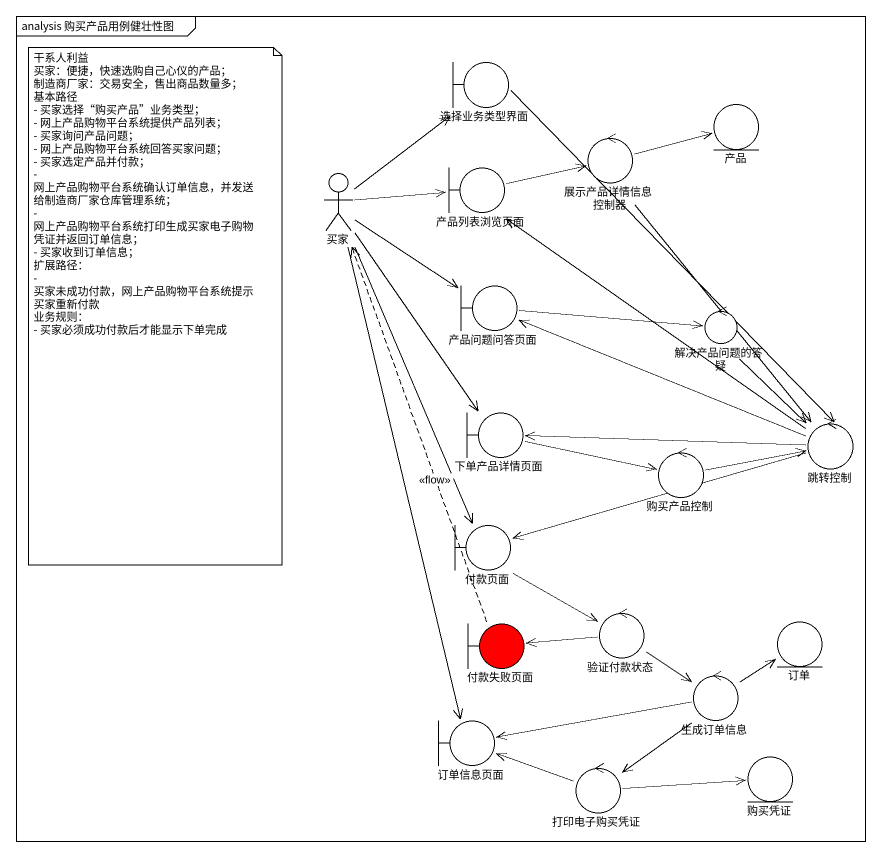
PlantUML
@startuml
mainframe analysis 购买产品用例健壮性图
boundary 选择业务类型界面
control 展示产品详情信息控制器
entity 产品
actor 买家
boundary 产品列表浏览页面
boundary 产品问题问答页面
control 解决产品问题的答疑
boundary 下单产品详情页面
control 购买产品控制
control 跳转控制
boundary 付款页面
boundary 付款失败页面 #FF0000
control 验证付款状态
entity 订单
control 生成订单信息
boundary 订单信息页面
control 打印电子购买凭证
entity 购买凭证
选择业务类型界面 --> 跳转控制
展示产品详情信息控制器 -right-> 产品
展示产品详情信息控制器 --> 跳转控制
买家 -up-> 选择业务类型界面
买家 -right-> 产品列表浏览页面
买家 --> 产品问题问答页面
买家 --> 下单产品详情页面
买家 --> 付款页面
买家 --> 订单信息页面
产品列表浏览页面 -right-> 展示产品详情信息控制器
产品问题问答页面 -right-> 解决产品问题的答疑
解决产品问题的答疑 --> 跳转控制
下单产品详情页面 -right-> 购买产品控制
购买产品控制 -right-> 跳转控制
跳转控制 -up-> 产品列表浏览页面
跳转控制 -left-> 产品问题问答页面
跳转控制 -left-> 下单产品详情页面
跳转控制 -left-> 付款页面
付款页面 --> 验证付款状态
付款失败页面 .up.> 买家 : <<flow>>
验证付款状态 -left-> 付款失败页面
验证付款状态 --> 生成订单信息
生成订单信息 -up-> 订单
生成订单信息 -left-> 订单信息页面
生成订单信息 --> 打印电子购买凭证
打印电子购买凭证 -left-> 订单信息页面
打印电子购买凭证 -right-> 购买凭证
note as N1
  干系人利益
  买家：便捷，快速选购自己心仪的产品；
  制造商厂家：交易安全，售出商品数量多；
  基本路径
  - 买家选择“购买产品”业务类型；
  - 网上产品购物平台系统提供产品列表；
  - 买家询问产品问题；
  - 网上产品购物平台系统回答买家问题；
  - 买家选定产品并付款；
  - 网上产品购物平台系统确认订单信息，并发送给制造商厂家仓库管理系统；
  - 网上产品购物平台系统打印生成买家电子购物凭证并返回订单信息；
  - 买家收到订单信息；
  扩展路径：
  - 买家未成功付款，网上产品购物平台系统提示买家重新付款
  业务规则：
  - 买家必须成功付款后才能显示下单完成
end note
@enduml
